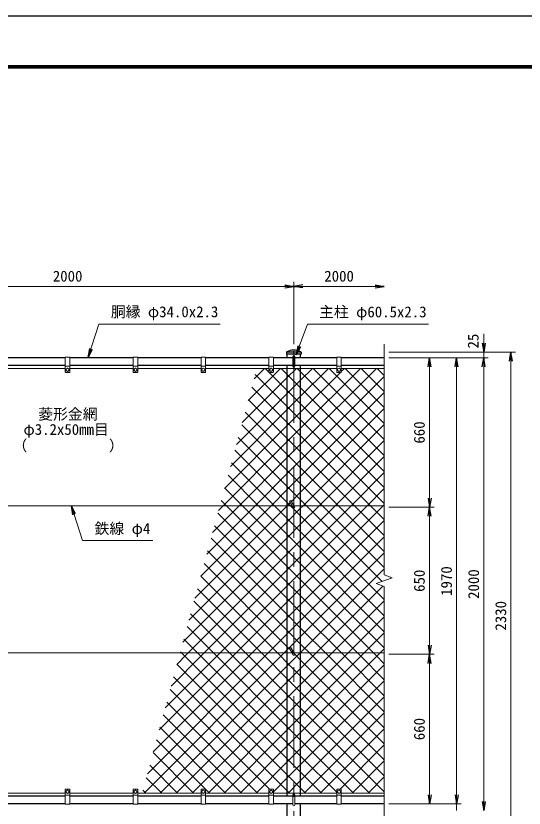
# Model space of a CAD drawing. Units: millimetres, scale not verified. Extents: x -4200 to 4200, y -2970 to 2970.
# Drawn here: x -2614 to -367, y -530 to 2970 of the extents above; entities that cross this region are included whole.
import ezdxf
from ezdxf.enums import TextEntityAlignment as Align

# ---------------------------------------------------------------- set-up
doc = ezdxf.new("R2010")
doc.units = ezdxf.units.MM
doc.header["$LTSCALE"] = 10
doc.linetypes.add('USER1', pattern=[50.8, 31.75, -6.35, 6.35, -6.35])
for name, color, linetype, lineweight in [('0-0_D-STR1', 1, 'Continuous', 25), ('0-1_D-STR3', 3, 'Continuous', 13), ('0-2_D-BMK', 2, 'USER1', 13), ('0-3_D-STR-DIM', 7, 'Continuous', 13), ('0-9_D-STR-TXT', 7, 'Continuous', 13), ('0-B_D-STR2', 7, 'Continuous', 13), ('0-C_D-TTL', 7, 'Continuous', 25)]:
    doc.layers.add(name, color=color, linetype=linetype, lineweight=lineweight)
doc.layers.add('0-4_0', color=7, linetype='Continuous')
doc.styles.add('ＭＳ ゴシック', font='')
doc.styles.get('ＭＳ ゴシック').set_extended_font_data('MS Gothic')

# ---------------------------------------------------------------- blocks, each defined once
blk = doc.blocks.new('_Open')
at = {"layer": '0-4_0'}
blk.add_line((-10, 1.667), (0, 0), dxfattribs=at)
blk.add_lwpolyline([(-10, -1.667), (0, 0), (-10, 0)], dxfattribs=at)

msp = doc.modelspace()

# ---------------------------------------------------------------- linework, layer by layer
at = {"layer": '0-0_D-STR1'}
for p, q in [((-1417.07, 1484.06), (-1417.07, 1476)), ((-1352.87, 1476), (-1417.07, 1476)), ((-1353.21, 1485), (-1416.74, 1485)), ((-1415.22, 1476), (-1415.22, 1460)), ((-1354.72, 1460), (-1354.72, 1476)), ((-1352.87, 1484.06), (-1352.87, 1476)), ((-2394.97, 1460), (-2674.97, 1460)), ((-2094.97, 1460), (-2374.97, 1460)), ((-1794.97, 1460), (-2074.97, 1460)), ((-1494.97, 1460), (-1774.97, 1460)), ((-1388.97, 1460), (-1474.97, 1460)), ((-1194.97, 1460), (-1380.97, 1460)), ((-984.97, 1460), (-1174.97, 1460)), ((-2394.97, 1426), (-2674.97, 1426)), ((-2094.97, 1426), (-2374.97, 1426)), ((-1794.97, 1426), (-2074.97, 1426)), ((-1494.97, 1426), (-1774.97, 1426)), ((-1388.97, 1426), (-1474.97, 1426)), ((-1415.22, 1426), (-1415.22, -476)), ((-1194.97, 1426), (-1380.97, 1426)), ((-1354.72, -476), (-1354.72, 1426)), ((-984.97, 1426), (-1174.97, 1426)), ((-2394.97, -476), (-2674.97, -476)), ((-2094.97, -476), (-2374.97, -476)), ((-1794.97, -476), (-2074.97, -476)), ((-1494.97, -476), (-1774.97, -476)), ((-1388.97, -476), (-1474.97, -476)), ((-1194.97, -476), (-1380.97, -476)), ((-984.97, -476), (-1174.97, -476)), ((-2394.97, -510), (-2674.97, -510)), ((-2094.97, -510), (-2374.97, -510)), ((-1794.97, -510), (-2074.97, -510)), ((-1494.97, -510), (-1774.97, -510)), ((-1388.97, -510), (-1474.97, -510)), ((-1194.97, -510), (-1380.97, -510)), ((-984.97, -510), (-1174.97, -510))]:
    msp.add_line(p, q, dxfattribs=at)
msp.add_lwpolyline([(-1415.22, -510), (-1415.22, -845), (-1354.72, -845), (-1354.72, -510)], dxfattribs=at)
for centre, radius, start, end in [((-1415.57, 1484.06), 1.5, 120.85073, 180), ((-1384.97, 1432.83), 61.17, 59.14927, 120.85073), ((-1354.37, 1484.06), 1.5, 0, 59.14927)]:
    msp.add_arc(centre, radius, start, end, dxfattribs=at)
at = {"layer": '0-1_D-STR3'}
for p, q in [((-2394.97, 1462), (-2394.97, 1397)), ((-2374.97, 1462), (-2394.97, 1462)), ((-2374.97, 1462), (-2374.97, 1397)), ((-2094.97, 1462), (-2094.97, 1397)), ((-2074.97, 1462), (-2094.97, 1462)), ((-2074.97, 1462), (-2074.97, 1397)), ((-1794.97, 1462), (-1794.97, 1397)), ((-1774.97, 1462), (-1794.97, 1462)), ((-1774.97, 1462), (-1774.97, 1397)), ((-1494.97, 1462), (-1494.97, 1397)), ((-1474.97, 1462), (-1494.97, 1462)), ((-1474.97, 1462), (-1474.97, 1397)), ((-1388.97, 1421), (-1388.97, 1465)), ((-1380.97, 1421), (-1380.97, 1465)), ((-1194.97, 1462), (-1194.97, 1397)), ((-1174.97, 1462), (-1194.97, 1462)), ((-1174.97, 1462), (-1174.97, 1397)), ((-2674.97, 1413), (-2394.97, 1413)), ((-2374.97, 1422), (-2394.97, 1422)), ((-2391.47, 1410.74), (-2384.97, 1414.5)), ((-2391.47, 1410.74), (-2391.47, 1403.26)), ((-2384.97, 1414.5), (-2378.47, 1410.74)), ((-2378.47, 1410.74), (-2378.47, 1403.26)), ((-2374.97, 1413), (-2094.97, 1413)), ((-2074.97, 1422), (-2094.97, 1422)), ((-2091.47, 1410.74), (-2084.97, 1414.5)), ((-2091.47, 1410.74), (-2091.47, 1403.26)), ((-2084.97, 1414.5), (-2078.47, 1410.74)), ((-2078.47, 1410.74), (-2078.47, 1403.26)), ((-2074.97, 1413), (-1794.97, 1413)), ((-1774.97, 1422), (-1794.97, 1422)), ((-1791.47, 1410.74), (-1784.97, 1414.5)), ((-1791.47, 1410.74), (-1791.47, 1403.26)), ((-1784.97, 1414.5), (-1778.47, 1410.74)), ((-1778.47, 1410.74), (-1778.47, 1403.26)), ((-1774.97, 1413), (-1494.97, 1413)), ((-1474.97, 1422), (-1494.97, 1422)), ((-1491.47, 1410.74), (-1484.97, 1414.5)), ((-1491.47, 1410.74), (-1491.47, 1403.26)), ((-1484.97, 1414.5), (-1478.47, 1410.74)), ((-1478.47, 1410.74), (-1478.47, 1403.26)), ((-1474.97, 1413), (-1194.97, 1413)), ((-1174.97, 1422), (-1194.97, 1422)), ((-1191.47, 1410.74), (-1184.97, 1414.5)), ((-1191.47, 1410.74), (-1191.47, 1403.26)), ((-1184.97, 1414.5), (-1178.47, 1410.74)), ((-1178.47, 1410.74), (-1178.47, 1403.26)), ((-1174.97, 1413), (-984.97, 1413)), ((-2376.97, 1395), (-2392.97, 1395)), ((-2076.97, 1395), (-2092.97, 1395)), ((-1776.97, 1395), (-1792.97, 1395)), ((-1476.97, 1395), (-1492.97, 1395)), ((-1176.97, 1395), (-1192.97, 1395)), ((-1393.06, 806), (-3383.82, 806)), ((-1404.37, 825.59), (-1397.44, 829.59)), ((-1404.37, 825.59), (-1388.44, 798)), ((-1397.44, 829.59), (-1381.51, 802)), ((-984.97, 806), (-1383.82, 806)), ((-1404.37, 175.59), (-1397.44, 179.59)), ((-1404.37, 175.59), (-1388.44, 148)), ((-1397.44, 179.59), (-1381.51, 152)), ((-1393.06, 156), (-3383.82, 156)), ((-984.97, 156), (-1383.82, 156)), ((-2394.97, -512), (-2394.97, -447)), ((-2376.97, -445), (-2392.97, -445)), ((-2391.47, -460.74), (-2391.47, -453.26)), ((-2378.47, -460.74), (-2378.47, -453.26)), ((-2374.97, -512), (-2374.97, -447)), ((-2094.97, -512), (-2094.97, -447)), ((-2076.97, -445), (-2092.97, -445)), ((-2091.47, -460.74), (-2091.47, -453.26)), ((-2078.47, -460.74), (-2078.47, -453.26)), ((-2074.97, -512), (-2074.97, -447)), ((-1794.97, -512), (-1794.97, -447)), ((-1776.97, -445), (-1792.97, -445)), ((-1791.47, -460.74), (-1791.47, -453.26)), ((-1778.47, -460.74), (-1778.47, -453.26)), ((-1774.97, -512), (-1774.97, -447)), ((-1494.97, -512), (-1494.97, -447)), ((-1476.97, -445), (-1492.97, -445)), ((-1491.47, -460.74), (-1491.47, -453.26)), ((-1478.47, -460.74), (-1478.47, -453.26)), ((-1474.97, -512), (-1474.97, -447)), ((-1194.97, -512), (-1194.97, -447)), ((-1176.97, -445), (-1192.97, -445)), ((-1191.47, -460.74), (-1191.47, -453.26)), ((-1178.47, -460.74), (-1178.47, -453.26)), ((-1174.97, -512), (-1174.97, -447)), ((-2674.97, -463), (-2394.97, -463)), ((-2374.97, -472), (-2394.97, -472)), ((-2391.47, -460.74), (-2384.97, -464.5)), ((-2384.97, -464.5), (-2378.47, -460.74)), ((-2374.97, -463), (-2094.97, -463)), ((-2074.97, -472), (-2094.97, -472)), ((-2091.47, -460.74), (-2084.97, -464.5)), ((-2084.97, -464.5), (-2078.47, -460.74)), ((-2074.97, -463), (-1794.97, -463)), ((-1774.97, -472), (-1794.97, -472)), ((-1791.47, -460.74), (-1784.97, -464.5)), ((-1784.97, -464.5), (-1778.47, -460.74)), ((-1774.97, -463), (-1494.97, -463)), ((-1474.97, -472), (-1494.97, -472)), ((-1491.47, -460.74), (-1484.97, -464.5)), ((-1484.97, -464.5), (-1478.47, -460.74)), ((-1474.97, -463), (-1194.97, -463)), ((-1388.97, -515), (-1388.97, -471)), ((-1380.97, -515), (-1380.97, -471)), ((-1174.97, -472), (-1194.97, -472)), ((-1191.47, -460.74), (-1184.97, -464.5)), ((-1184.97, -464.5), (-1178.47, -460.74)), ((-1174.97, -463), (-984.97, -463)), ((-2374.97, -512), (-2394.97, -512)), ((-2074.97, -512), (-2094.97, -512)), ((-1774.97, -512), (-1794.97, -512)), ((-1474.97, -512), (-1494.97, -512)), ((-1174.97, -512), (-1194.97, -512))]:
    msp.add_line(p, q, dxfattribs=at)
for points in [[(-2391.47, 1403.26), (-2384.97, 1399.5), (-2378.47, 1403.26)], [(-2091.47, 1403.26), (-2084.97, 1399.5), (-2078.47, 1403.26)], [(-1791.47, 1403.26), (-1784.97, 1399.5), (-1778.47, 1403.26)], [(-1491.47, 1403.26), (-1484.97, 1399.5), (-1478.47, 1403.26)], [(-1191.47, 1403.26), (-1184.97, 1399.5), (-1178.47, 1403.26)], [(-2391.47, -453.26), (-2384.97, -449.5), (-2378.47, -453.26)], [(-2091.47, -453.26), (-2084.97, -449.5), (-2078.47, -453.26)], [(-1791.47, -453.26), (-1784.97, -449.5), (-1778.47, -453.26)], [(-1491.47, -453.26), (-1484.97, -449.5), (-1478.47, -453.26)], [(-1191.47, -453.26), (-1184.97, -449.5), (-1178.47, -453.26)]]:
    msp.add_lwpolyline(points, dxfattribs=at)
for centre in [(-2384.97, 1407), (-2084.97, 1407), (-1784.97, 1407), (-1484.97, 1407), (-1184.97, 1407), (-2384.97, -457), (-2084.97, -457), (-1784.97, -457), (-1484.97, -457), (-1184.97, -457)]:
    msp.add_circle(centre, 6.49, dxfattribs=at)
for centre, radius, start, end in [((-1384.97, 1465), 4, 0, 180), ((-1384.97, 1421), 4, 180, 0), ((-2392.97, 1397), 2, 180, 270), ((-2376.97, 1397), 2, 270, 0), ((-2092.97, 1397), 2, 180, 270), ((-2076.97, 1397), 2, 270, 0), ((-1792.97, 1397), 2, 180, 270), ((-1776.97, 1397), 2, 270, 0), ((-1492.97, 1397), 2, 180, 270), ((-1476.97, 1397), 2, 270, 0), ((-1192.97, 1397), 2, 180, 270), ((-1176.97, 1397), 2, 270, 0), ((-1384.97, 800), 4, 210, 30), ((-1384.97, 150), 4, 210, 30), ((-2392.97, -447), 2, 90, 180), ((-2376.97, -447), 2, 0, 90), ((-2092.97, -447), 2, 90, 180), ((-2076.97, -447), 2, 0, 90), ((-1792.97, -447), 2, 90, 180), ((-1776.97, -447), 2, 0, 90), ((-1492.97, -447), 2, 90, 180), ((-1476.97, -447), 2, 0, 90), ((-1192.97, -447), 2, 90, 180), ((-1176.97, -447), 2, 0, 90), ((-1384.97, -471), 4, 0, 180), ((-1384.97, -515), 4, 180, 0)]:
    msp.add_arc(centre, radius, start, end, dxfattribs=at)
at = {"layer": '0-2_D-BMK'}
msp.add_line((-1384.97, -860), (-1384.97, 1500), dxfattribs=at)
at = {"layer": '0-3_D-STR-DIM'}
for p, q in [((-1384.97, 1520), (-1384.97, 1795)), ((-1384.97, 1520), (-1384.97, 1795)), ((-3344.97, 1775), (-1424.97, 1775)), ((-1344.97, 1775), (-1024.97, 1775)), ((-544.97, 1525), (-544.97, 1565)), ((-984.97, 1520), (-984.97, 500.65)), ((-964.97, 1485), (-404.97, 1485)), ((-964.97, 1485), (-524.97, 1485)), ((-544.97, 1460), (-544.97, 1485)), ((-964.97, 1460), (-644.97, 1460)), ((-964.97, 1460), (-524.97, 1460)), ((-964.97, 1460), (-524.97, 1460)), ((-964.97, 1460), (-764.97, 1460)), ((-424.97, 1445), (-424.97, -805)), ((-784.97, 840), (-784.97, 1420)), ((-664.97, 1420), (-664.97, -470)), ((-544.97, -500), (-544.97, 1420)), ((-544.97, 1420), (-544.97, 1380)), ((-964.97, 800), (-764.97, 800)), ((-964.97, 800), (-764.97, 800)), ((-784.97, 760), (-784.97, 190)), ((-949.74, 487.83), (-984.97, 500.65)), ((-1020.21, 462.17), (-949.74, 487.83)), ((-984.97, 449.35), (-1020.21, 462.17)), ((-984.97, 449.35), (-984.97, -630)), ((-964.97, 150), (-764.97, 150)), ((-964.97, 150), (-764.97, 150)), ((-784.97, -470), (-784.97, 110)), ((-664.97, -470), (-664.97, -430)), ((-964.97, -510), (-644.97, -510)), ((-964.97, -510), (-644.97, -510)), ((-964.97, -510), (-764.97, -510)), ((-664.97, -510), (-664.97, -540))]:
    msp.add_line(p, q, dxfattribs=at)
at = {"layer": '0-9_D-STR-TXT'}
for points in [[(-1710.31, 1608.26), (-2246.26, 1608.26), (-2294.35, 1461.9)], [(-789.58, 1608), (-1324.26, 1608), (-1374.29, 1474.44)], [(-2008.02, 652.37), (-2319.35, 652.37), (-2367.45, 804.09)]]:
    msp.add_lwpolyline(points, dxfattribs=at)
at = {"layer": '0-B_D-STR2'}
for p, q in [((-1586.3, 1270.34), (-1443.65, 1413)), ((-1560.06, 1367.29), (-1514.36, 1413)), ((-1494.77, 1396.15), (-1511.63, 1413)), ((-1354.72, 1360.5), (-1302.23, 1413)), ((-1354.72, 1289.79), (-1231.52, 1413)), ((-1354.72, 1148.37), (-1090.1, 1413)), ((-1354.72, 1077.66), (-1019.38, 1413)), ((-984.97, 1098.48), (-1299.5, 1413)), ((-984.97, 1169.19), (-1228.79, 1413)), ((-1174.97, 1398.83), (-1160.81, 1413)), ((-984.97, 1239.9), (-1158.08, 1413)), ((-984.97, 1310.61), (-1087.37, 1413)), ((-984.97, 1381.32), (-1016.65, 1413)), ((-1354.72, 1006.95), (-984.97, 1376.7)), ((-1415.22, 1175.17), (-1570.14, 1330.08)), ((-1415.22, 1300), (-1354.72, 1360.5)), ((-1638.78, 1076.45), (-1415.22, 1300)), ((-1354.72, 936.24), (-984.97, 1305.99)), ((-1415.22, 1104.46), (-1585.2, 1274.44)), ((-1415.22, 1229.29), (-1354.72, 1289.79)), ((-1665.02, 979.5), (-1415.22, 1229.29)), ((-1415.22, 1033.75), (-1600.26, 1218.79)), ((-1415.22, 963.04), (-1615.32, 1163.14)), ((-1354.72, 1114.67), (-1415.22, 1175.17)), ((-1343.54, 806), (-984.97, 1164.57)), ((-1415.22, 1087.87), (-1354.72, 1148.37)), ((-1697.1, 806), (-1415.22, 1087.87)), ((-1354.72, 1043.96), (-1415.22, 1104.46)), ((-1046.05, 806), (-1354.72, 1114.67)), ((-1272.83, 806), (-984.97, 1093.86)), ((-1415.22, 1017.16), (-1354.72, 1077.66)), ((-1626.38, 806), (-1415.22, 1017.16)), ((-1354.72, 973.25), (-1415.22, 1033.75)), ((-1116.76, 806), (-1354.72, 1043.96)), ((-1202.12, 806), (-984.97, 1023.15)), ((-1470.31, 806), (-1660.5, 996.19)), ((-1415.22, 946.45), (-1354.72, 1006.95)), ((-1555.67, 806), (-1415.22, 946.45)), ((-1354.72, 902.54), (-1415.22, 963.04)), ((-1187.47, 806), (-1354.72, 973.25)), ((-1131.41, 806), (-984.97, 952.44)), ((-1541.03, 806), (-1675.56, 940.54)), ((-1415.22, 875.74), (-1354.72, 936.24)), ((-1611.74, 806), (-1690.63, 884.89)), ((-1484.96, 806), (-1415.22, 875.74)), ((-1258.18, 806), (-1354.72, 902.54)), ((-1060.7, 806), (-984.97, 881.72)), ((-1796.21, 494.75), (-1484.96, 806)), ((-1769.98, 591.7), (-1555.67, 806)), ((-1743.74, 688.65), (-1626.38, 806)), ((-1717.5, 785.6), (-1697.1, 806)), ((-1415.22, 609.49), (-1611.74, 806)), ((-1415.22, 680.2), (-1541.03, 806)), ((-1415.22, 750.91), (-1470.31, 806)), ((-1354.72, 794.82), (-1343.54, 806)), ((-1354.72, 724.11), (-1272.83, 806)), ((-1354.72, 653.4), (-1202.12, 806)), ((-1354.72, 582.69), (-1131.41, 806)), ((-1354.72, 511.97), (-1060.7, 806)), ((-1354.72, 441.26), (-989.99, 806)), ((-984.97, 532.79), (-1258.18, 806)), ((-984.97, 603.5), (-1187.47, 806)), ((-984.97, 674.21), (-1116.76, 806)), ((-984.97, 744.92), (-1046.05, 806)), ((-989.99, 806), (-984.97, 811.01)), ((-1415.22, 468.07), (-1720.75, 773.59)), ((-1415.22, 734.32), (-1354.72, 794.82)), ((-1354.72, 690.41), (-1415.22, 750.91)), ((-1354.72, 370.55), (-984.97, 740.3)), ((-1848.69, 300.85), (-1415.22, 734.32)), ((-1415.22, 397.36), (-1735.81, 717.94)), ((-1415.22, 663.61), (-1354.72, 724.11)), ((-1354.72, 619.7), (-1415.22, 680.2)), ((-984.97, 320.66), (-1354.72, 690.41)), ((-1354.72, 299.84), (-984.97, 669.59)), ((-1874.93, 203.9), (-1415.22, 663.61)), ((-1415.22, 326.65), (-1750.87, 662.29)), ((-1415.22, 592.9), (-1354.72, 653.4)), ((-1415.22, 255.94), (-1765.93, 606.64)), ((-1354.72, 548.99), (-1415.22, 609.49)), ((-984.97, 249.95), (-1354.72, 619.7)), ((-1862.12, 146), (-1415.22, 592.9)), ((-1415.22, 522.19), (-1354.72, 582.69)), ((-984.97, 179.24), (-1354.72, 548.99)), ((-1446.71, 146), (-1796.05, 495.34)), ((-1791.41, 146), (-1415.22, 522.19)), ((-1415.22, 451.47), (-1354.72, 511.97)), ((-1354.72, 407.57), (-1415.22, 468.07)), ((-957.4, 485.04), (-953.31, 489.13)), ((-1517.42, 146), (-1811.11, 439.69)), ((-1720.7, 146), (-1415.22, 451.47)), ((-1415.22, 380.76), (-1354.72, 441.26)), ((-1354.72, 336.86), (-1415.22, 397.36)), ((-1093.16, 146), (-1354.72, 407.57)), ((-1588.13, 146), (-1826.18, 384.04)), ((-1649.99, 146), (-1415.22, 380.76)), ((-1415.22, 310.05), (-1354.72, 370.55)), ((-1658.84, 146), (-1841.24, 328.39)), ((-1354.72, 266.15), (-1415.22, 326.65)), ((-1163.87, 146), (-1354.72, 336.86)), ((-1155.01, 146), (-984.97, 316.04)), ((-1579.28, 146), (-1415.22, 310.05)), ((-1415.22, 239.34), (-1354.72, 299.84)), ((-1729.55, 146), (-1856.3, 272.75)), ((-1354.72, 195.44), (-1415.22, 255.94)), ((-1234.58, 146), (-1354.72, 266.15)), ((-1084.3, 146), (-984.97, 245.33)), ((-1508.57, 146), (-1415.22, 239.34)), ((-1305.29, 146), (-1354.72, 195.44)), ((-2032.36, -377.8), (-1508.57, 146)), ((-2006.13, -280.85), (-1579.28, 146)), ((-1979.89, -183.9), (-1649.99, 146)), ((-1953.65, -86.95), (-1720.7, 146)), ((-1927.41, 10), (-1791.41, 146)), ((-1901.17, 106.95), (-1862.12, 146)), ((-1415.22, -168.33), (-1729.55, 146)), ((-1415.22, -97.62), (-1658.84, 146)), ((-1415.22, -26.91), (-1588.13, 146)), ((-1415.22, 43.8), (-1517.42, 146)), ((-1415.22, 114.51), (-1446.71, 146)), ((-1354.72, -53.71), (-1155.01, 146)), ((-1354.72, -124.42), (-1084.3, 146)), ((-1354.72, -195.13), (-1013.59, 146)), ((-984.97, -174.31), (-1305.29, 146)), ((-984.97, -103.6), (-1234.58, 146)), ((-984.97, -32.89), (-1163.87, 146)), ((-984.97, 37.82), (-1093.16, 146)), ((-1013.59, 146), (-984.97, 174.62)), ((-1354.72, 54.01), (-1415.22, 114.51)), ((-1354.72, -16.7), (-1415.22, 43.8)), ((-984.97, -315.74), (-1354.72, 54.01)), ((-1492.11, -445), (-1931.6, -5.5)), ((-1354.72, -87.41), (-1415.22, -26.91)), ((-984.97, -386.45), (-1354.72, -16.7)), ((-1544.82, -463), (-1946.67, -61.15)), ((-1415.22, -114.21), (-1354.72, -53.71)), ((-1354.72, -158.12), (-1415.22, -97.62)), ((-984.97, -457.16), (-1354.72, -87.41)), ((-1615.53, -463), (-1961.73, -116.8)), ((-1764.01, -463), (-1415.22, -114.21)), ((-1415.22, -184.92), (-1354.72, -124.42)), ((-1339.75, -463), (-984.97, -108.22)), ((-1686.24, -463), (-1976.79, -172.45)), ((-1354.72, -228.83), (-1415.22, -168.33)), ((-1049.84, -463), (-1354.72, -158.12)), ((-1693.3, -463), (-1415.22, -184.92)), ((-1415.22, -255.63), (-1354.72, -195.13)), ((-1269.04, -463), (-984.97, -178.94)), ((-1756.95, -463), (-1991.85, -228.1)), ((-1120.55, -463), (-1354.72, -228.83)), ((-1622.59, -463), (-1415.22, -255.63)), ((-1180.33, -445), (-984.97, -249.65)), ((-1827.66, -463), (-2006.91, -283.75)), ((-1898.37, -463), (-2021.97, -339.4)), ((-1127.62, -463), (-984.97, -320.36)), ((-1969.08, -463), (-2037.03, -395.05)), ((-1056.91, -463), (-984.97, -391.07)), ((-2039.79, -463), (-2052.09, -450.7)), ((-1474.11, -463), (-1474.97, -462.13)), ((-1198.33, -463), (-1194.97, -459.65)), ((-986.2, -463), (-984.97, -461.78))]:
    msp.add_line(p, q, dxfattribs=at)
for points in [[(-1612.54, 1173.4), (-1415.22, 1370.71), (-1372.94, 1413)], [(-984.97, 957.06), (-1354.72, 1326.81), (-1415.22, 1387.31), (-1440.92, 1413)], [(-984.97, 1027.77), (-1354.72, 1397.52), (-1370.21, 1413)], [(-1691.26, 882.55), (-1415.22, 1158.58), (-1354.72, 1219.08), (-1178.81, 1395)], [(-984.97, 815.63), (-1354.72, 1185.38), (-1415.22, 1245.88), (-1555.07, 1385.73)], [(-984.97, 886.35), (-1354.72, 1256.1), (-1415.22, 1316.6), (-1493.83, 1395.2)], [(-1394.96, 825.29), (-1354.72, 865.53), (-984.97, 1235.28)], [(-994.45, 471.55), (-1328.89, 806), (-1354.72, 831.83), (-1415.22, 892.33), (-1630.38, 1107.49)], [(-984.97, 391.37), (-1354.72, 761.12), (-1399.6, 806), (-1415.22, 821.62), (-1645.44, 1051.84)], [(-1822.45, 397.8), (-1415.22, 805.03), (-1414.25, 806), (-1400.82, 819.44)], [(-984.97, 108.53), (-1022.45, 146), (-1354.72, 478.28), (-1415.22, 538.78), (-1682.45, 806), (-1705.69, 829.24)], [(-2046.86, -463), (-1437.86, 146), (-1415.22, 168.63), (-1354.72, 229.13), (-984.97, 598.88)], [(-1976.15, -463), (-1415.22, 97.92), (-1367.15, 146), (-1354.72, 158.42), (-984.97, 528.17)], [(-1398.8, 168.8), (-1415.22, 185.22), (-1780.99, 550.99)], [(-1905.44, -463), (-1415.22, 27.21), (-1354.72, 87.71), (-1296.44, 146), (-990.92, 451.51)], [(-1834.72, -463), (-1415.22, -43.5), (-1354.72, 17), (-1225.72, 146), (-984.97, 386.75)], [(-1194.97, -459.29), (-1354.72, -299.54), (-1415.22, -239.04), (-1800.26, 146), (-1871.36, 217.1)], [(-1261.97, -463), (-1354.72, -370.25), (-1415.22, -309.75), (-1870.97, 146), (-1886.42, 161.45)], [(-984.97, -245.03), (-1354.72, 124.72), (-1376, 146), (-1394.5, 164.5)], [(-1332.69, -463), (-1354.72, -440.96), (-1415.22, -380.46), (-1901.48, 105.8)], [(-1551.88, -463), (-1415.22, -326.34), (-1354.72, -265.84), (-984.97, 103.91)], [(-1403.4, -463), (-1415.22, -451.17), (-1916.54, 50.15)], [(-1474.97, -456.8), (-1415.22, -397.05), (-1354.72, -336.55), (-984.97, 33.2)], [(-1410.46, -463), (-1354.72, -407.26), (-984.97, -37.51)]]:
    msp.add_lwpolyline(points, dxfattribs=at)
at = {"layer": '0-C_D-TTL', "color": 2}
msp.add_lwpolyline([(-4200, 2970), (4200, 2970), (4200, -2970), (-4200, -2970)], close=True, dxfattribs=at)
at = {"layer": '0-C_D-TTL'}
for points in [[(-3930, 2750), (3930, 2750), (3930, -2750), (-3930, -2750)], [(-3927.5, 2747.5), (3927.5, 2747.5), (3927.5, -2747.5), (-3927.5, -2747.5)], [(-3925, 2745), (3925, 2745), (3925, -2745), (-3925, -2745)], [(-3922.5, 2742.5), (3922.5, 2742.5), (3922.5, -2742.5), (-3922.5, -2742.5)], [(-3920, 2740), (3920, 2740), (3920, -2740), (-3920, -2740)]]:
    msp.add_lwpolyline(points, close=True, dxfattribs=at)

# ---------------------------------------------------------------- block references
at = {"layer": '0-3_D-STR-DIM', "xscale": 4, "yscale": 4}
for p in [(-1384.97, 1775), (-984.97, 1775)]:
    msp.add_blockref('_Open', p, dxfattribs=at)
for p, rotation in [((-1384.97, 1775), 180), ((-544.97, 1485), 270), ((-424.97, 1485), 90), ((-784.97, 1460), 90), ((-664.97, 1460), 90), ((-544.97, 1460), 90), ((-544.97, 1460), 90), ((-784.97, 800), 270), ((-784.97, 800), 90), ((-784.97, 150), 270), ((-784.97, 150), 90), ((-784.97, -510), 270), ((-664.97, -510), 270), ((-664.97, -510), 270), ((-544.97, -540), 270)]:
    msp.add_blockref('_Open', p, dxfattribs=dict(at, rotation=rotation))
at = {"layer": '0-9_D-STR-TXT', "xscale": 4, "yscale": 4}
for p, rotation in [((-1374.99, 1472.57), 249.46512), ((-2294.97, 1460), 251.80943), ((-2368.05, 806), 107.58773)]:
    msp.add_blockref('_Open', p, dxfattribs=dict(at, rotation=rotation))

# ---------------------------------------------------------------- texts
at = {"layer": '0-3_D-STR-DIM', "style": 'ＭＳ ゴシック'}
for p in [(-2450.22, 1781.75), (-1250.22, 1781.75)]:
    msp.add_text('2000', height=48.09, dxfattribs=at).set_placement(p, align=Align.BOTTOM_LEFT)
for s, p in [('25', (-553.7, 1500.65)), ('660', (-791.72, 1080.75)), ('1970', (-671.72, 408.1)), ('650', (-791.72, 425.75)), ('2000', (-551.72, 394.75)), ('2330', (-431.72, 254.75)), ('660', (-791.72, -229.25))]:
    msp.add_text(s, height=48.09, rotation=90, dxfattribs=at).set_placement(p, align=Align.BOTTOM_LEFT)
at = {"layer": '0-9_D-STR-TXT', "style": 'ＭＳ ゴシック'}
for s, p in [('胴縁 φ34.0x2.3', (-2193.81, 1624.52)), ('主柱 φ60.5x2.3', (-1273.34, 1624.01)), ('菱形金網', (-2514.92, 1172.4)), ('φ3.2x50mm目', (-2579.9, 1104.81)), ('（\u3000\u3000   \u3000\u3000）', (-2628.63, 1033.16)), ('鉄線 φ4', (-2265.64, 667.24))]:
    msp.add_text(s, height=48.09, dxfattribs=at).set_placement(p, align=Align.BOTTOM_LEFT)

doc.saveas('drawing.dxf')
